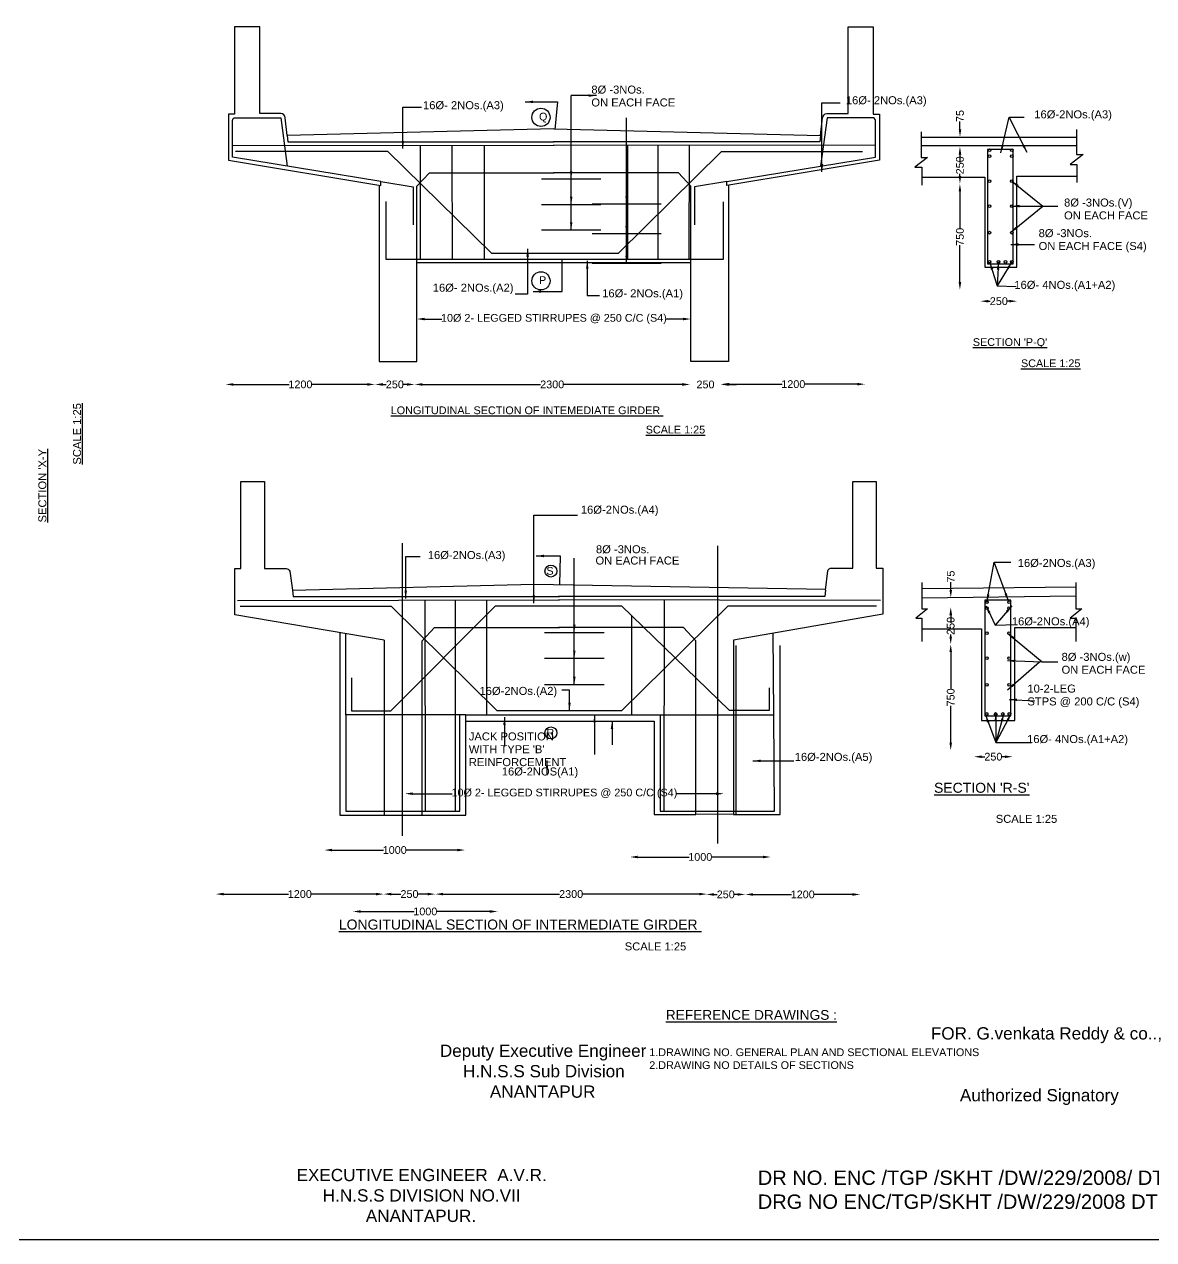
# Model space of a CAD drawing. Header units: millimetres. Extents: x 5124 to 2394554, y 2311 to 44316846.
# Drawn here: x 2386802 to 2391914, y 44308470 to 44313972 of the extents above; entities that cross this region are included whole.
import ezdxf

# ---------------------------------------------------------------- set-up
doc = ezdxf.new("R2010")
doc.units = ezdxf.units.MM
doc.header["$MEASUREMENT"] = 0
for name, color, linetype in [('DIMENSIONS', 7, 'Continuous'), ('DRAWING', 2, 'Continuous'), ('TEXT', 7, 'Continuous')]:
    doc.layers.add(name, color=color, linetype=linetype)
doc.styles.get("Standard").update_dxf_attribs({"font": 'arial.ttf', "height": 35})
doc.dimstyles.get("Standard").update_dxf_attribs({"dimtxt": 35, "dimasz": 35, "dimexe": 0.18, "dimexo": 0.0625, "dimgap": 0.09, "dimtad": 0, "dimdec": 0, "dimzin": 0, "dimdsep": 46, "dimtxsty": 'Standard', "dimcen": 0.09, "dimse1": 1, "dimse2": 1, "dimadec": 0, "dimazin": 0, "dimtfac": 1, "dimtdec": 0, "dimtofl": 0, "dimtmove": 0, "dimatfit": 3, "dimfxl": 1, "dimtolj": 1, "dimtzin": 0, "dimarcsym": 0})

# ---------------------------------------------------------------- blocks, each defined once
blk = doc.blocks.new('*D53')
at = {"layer": 'Defpoints', "color": 0, "transparency": 16777216}
for p in [(2391130.9, 44312721.3), (2391295.5, 44312721.3), (2391295.5, 44312718.7)]:
    blk.add_point(p, dxfattribs=at)
at = {"layer": 'TEXT', "color": 0, "lineweight": -2, "transparency": 16777216}
for p, q in [((2391165.9, 44312718.7), (2391174.2, 44312718.7)), ((2391260.5, 44312718.7), (2391252.2, 44312718.7))]:
    blk.add_line(p, q, dxfattribs=at)
at = {"layer": 'TEXT', "color": 0, "transparency": 16777216}
for points in [[(2391165.9, 44312724.6), (2391165.9, 44312712.9), (2391130.9, 44312718.7)], [(2391260.5, 44312724.6), (2391260.5, 44312712.9), (2391295.5, 44312718.7)]]:
    blk.add_solid(points, dxfattribs=at)
at = {"layer": 'TEXT', "color": 0, "transparency": 16777216, "insert": (2391213.2, 44312718.7), "char_height": 35, "attachment_point": 5}
blk.add_mtext('\\A1;250', dxfattribs=at)
blk = doc.blocks.new('*D80')
at = {"layer": 'Defpoints', "color": 0, "transparency": 16777216}
for p in [(2391016.6, 44313461.9), (2391016.6, 44313417.2), (2391037.4, 44313417.2)]:
    blk.add_point(p, dxfattribs=at)
at = {"layer": 'TEXT', "color": 0, "lineweight": -2, "transparency": 16777216}
for p, q in [((2391037.4, 44313496.9), (2391037.4, 44313531.9)), ((2391037.4, 44313382.2), (2391037.4, 44313347.2))]:
    blk.add_line(p, q, dxfattribs=at)
at = {"layer": 'TEXT', "color": 0, "transparency": 16777216}
for points in [[(2391031.6, 44313496.9), (2391043.2, 44313496.9), (2391037.4, 44313461.9)], [(2391031.6, 44313382.2), (2391043.2, 44313382.2), (2391037.4, 44313417.2)]]:
    blk.add_solid(points, dxfattribs=at)
at = {"layer": 'TEXT', "color": 0, "transparency": 16777216, "insert": (2391037.4, 44313557.1), "char_height": 35, "attachment_point": 5, "rotation": 90}
blk.add_mtext('\\A1;75', dxfattribs=at)
blk = doc.blocks.new('*D81')
at = {"layer": 'Defpoints', "color": 0, "transparency": 16777216}
for p in [(2391037.4, 44313417.2), (2391030.7, 44313250.5), (2391037.1, 44313250.5)]:
    blk.add_point(p, dxfattribs=at)
at = {"layer": 'TEXT', "color": 0, "lineweight": -2, "transparency": 16777216}
for p, q in [((2391037.1, 44313382.2), (2391037.1, 44313372.9)), ((2391037.1, 44313285.5), (2391037.1, 44313294.9))]:
    blk.add_line(p, q, dxfattribs=at)
at = {"layer": 'TEXT', "color": 0, "transparency": 16777216}
for points in [[(2391031.3, 44313382.2), (2391042.9, 44313382.2), (2391037.1, 44313417.2)], [(2391031.3, 44313285.5), (2391042.9, 44313285.5), (2391037.1, 44313250.5)]]:
    blk.add_solid(points, dxfattribs=at)
at = {"layer": 'TEXT', "color": 0, "transparency": 16777216, "insert": (2391037.1, 44313333.9), "char_height": 35, "attachment_point": 5, "rotation": 90}
blk.add_mtext('\\A1;250', dxfattribs=at)
blk = doc.blocks.new('*D54')
at = {"layer": 'Defpoints', "color": 0, "transparency": 16777216}
for p in [(2391037.1, 44313250.5), (2391037.1, 44312770), (2391037.1, 44312770)]:
    blk.add_point(p, dxfattribs=at)
at = {"layer": 'TEXT', "color": 0, "lineweight": -2, "transparency": 16777216}
for p, q in [((2391037.1, 44313215.5), (2391037.1, 44313048.8)), ((2391037.1, 44312805), (2391037.1, 44312971.7))]:
    blk.add_line(p, q, dxfattribs=at)
at = {"layer": 'TEXT', "color": 0, "transparency": 16777216}
for points in [[(2391031.3, 44313215.5), (2391042.9, 44313215.5), (2391037.1, 44313250.5)], [(2391031.3, 44312805), (2391042.9, 44312805), (2391037.1, 44312770)]]:
    blk.add_solid(points, dxfattribs=at)
at = {"layer": 'TEXT', "color": 0, "transparency": 16777216, "insert": (2391037.1, 44313010.3), "char_height": 35, "attachment_point": 5, "rotation": 90}
blk.add_mtext('\\A1;750', dxfattribs=at)
blk = doc.blocks.new('*D82')
at = {"layer": 'Defpoints', "color": 0, "transparency": 16777216}
for p in [(2388579.3, 44312638), (2389818.9, 44312638), (2389818.9, 44312638)]:
    blk.add_point(p, dxfattribs=at)
at = {"layer": 'TEXT', "color": 0, "lineweight": -2, "transparency": 16777216}
for p, q in [((2388614.3, 44312638), (2388691.3, 44312638)), ((2389783.9, 44312638), (2389706.8, 44312638))]:
    blk.add_line(p, q, dxfattribs=at)
at = {"layer": 'TEXT', "color": 0, "transparency": 16777216}
for points in [[(2388614.3, 44312643.8), (2388614.3, 44312632.1), (2388579.3, 44312638)], [(2389783.9, 44312643.8), (2389783.9, 44312632.1), (2389818.9, 44312638)]]:
    blk.add_solid(points, dxfattribs=at)
at = {"layer": 'TEXT', "color": 0, "transparency": 16777216, "insert": (2389199.1, 44312638), "char_height": 35, "attachment_point": 5}
blk.add_mtext('\\A1;10Ø 2- LEGGED STIRRUPES @ 250 C/C (S4)', dxfattribs=at)
blk = doc.blocks.new('*D55')
at = {"layer": 'Defpoints', "color": 0, "transparency": 16777216}
for p in [(2390974.9, 44311376.7), (2390974.9, 44311332), (2390995.7, 44311332)]:
    blk.add_point(p, dxfattribs=at)
at = {"layer": 'TEXT', "color": 0, "lineweight": -2, "transparency": 16777216}
for p, q in [((2390995.7, 44311411.7), (2390995.7, 44311446.7)), ((2390995.7, 44311297), (2390995.7, 44311262))]:
    blk.add_line(p, q, dxfattribs=at)
at = {"layer": 'TEXT', "color": 0, "transparency": 16777216}
for points in [[(2390989.9, 44311411.7), (2391001.6, 44311411.7), (2390995.7, 44311376.7)], [(2390989.9, 44311297), (2391001.6, 44311297), (2390995.7, 44311332)]]:
    blk.add_solid(points, dxfattribs=at)
at = {"layer": 'TEXT', "color": 0, "transparency": 16777216, "insert": (2390995.7, 44311471.8), "char_height": 35, "attachment_point": 5, "rotation": 90}
blk.add_mtext('\\A1;75', dxfattribs=at)
blk = doc.blocks.new('*D56')
at = {"layer": 'Defpoints', "color": 0, "transparency": 16777216}
for p in [(2390995.7, 44311332), (2390989.1, 44311165.3), (2390995.4, 44311165.3)]:
    blk.add_point(p, dxfattribs=at)
at = {"layer": 'TEXT', "color": 0, "lineweight": -2, "transparency": 16777216}
for p, q in [((2390995.4, 44311297), (2390995.4, 44311287.6)), ((2390995.4, 44311200.3), (2390995.4, 44311209.6))]:
    blk.add_line(p, q, dxfattribs=at)
at = {"layer": 'TEXT', "color": 0, "transparency": 16777216}
for points in [[(2390989.6, 44311297), (2391001.3, 44311297), (2390995.4, 44311332)], [(2390989.6, 44311200.3), (2391001.3, 44311200.3), (2390995.4, 44311165.3)]]:
    blk.add_solid(points, dxfattribs=at)
at = {"layer": 'TEXT', "color": 0, "transparency": 16777216, "insert": (2390995.4, 44311248.6), "char_height": 35, "attachment_point": 5, "rotation": 90}
blk.add_mtext('\\A1;250', dxfattribs=at)
blk = doc.blocks.new('*D57')
at = {"layer": 'Defpoints', "color": 0, "transparency": 16777216}
for p in [(2390995.4, 44311165.3), (2390995.4, 44310684.8), (2390995.4, 44310684.8)]:
    blk.add_point(p, dxfattribs=at)
at = {"layer": 'TEXT', "color": 0, "lineweight": -2, "transparency": 16777216}
for p, q in [((2390995.4, 44311130.3), (2390995.4, 44310963.6)), ((2390995.4, 44310719.8), (2390995.4, 44310886.5))]:
    blk.add_line(p, q, dxfattribs=at)
at = {"layer": 'TEXT', "color": 0, "transparency": 16777216}
for points in [[(2390989.6, 44311130.3), (2391001.3, 44311130.3), (2390995.4, 44311165.3)], [(2390989.6, 44310719.8), (2391001.3, 44310719.8), (2390995.4, 44310684.8)]]:
    blk.add_solid(points, dxfattribs=at)
at = {"layer": 'TEXT', "color": 0, "transparency": 16777216, "insert": (2390995.4, 44310925), "char_height": 35, "attachment_point": 5, "rotation": 90}
blk.add_mtext('\\A1;750', dxfattribs=at)
blk = doc.blocks.new('*D58')
at = {"layer": 'Defpoints', "color": 0, "transparency": 16777216}
for p in [(2388525.1, 44310489), (2389968.4, 44310489), (2389968.4, 44310489)]:
    blk.add_point(p, dxfattribs=at)
at = {"layer": 'TEXT', "color": 0, "lineweight": -2, "transparency": 16777216}
for p, q in [((2388560.1, 44310489), (2388739, 44310489)), ((2389933.4, 44310489), (2389754.5, 44310489))]:
    blk.add_line(p, q, dxfattribs=at)
at = {"layer": 'TEXT', "color": 0, "transparency": 16777216}
for points in [[(2388560.1, 44310494.9), (2388560.1, 44310483.2), (2388525.1, 44310489)], [(2389933.4, 44310494.9), (2389933.4, 44310483.2), (2389968.4, 44310489)]]:
    blk.add_solid(points, dxfattribs=at)
at = {"layer": 'TEXT', "color": 0, "transparency": 16777216, "insert": (2389246.7, 44310489), "char_height": 35, "attachment_point": 5}
blk.add_mtext('\\A1;10Ø 2- LEGGED STIRRUPES @ 250 C/C (S4)', dxfattribs=at)
blk = doc.blocks.new('*D59')
at = {"layer": 'Defpoints', "color": 0, "transparency": 16777216}
for p in [(2388290, 44309933), (2388944, 44309955.6), (2388944, 44309933)]:
    blk.add_point(p, dxfattribs=at)
at = {"layer": 'TEXT', "color": 0, "lineweight": -2, "transparency": 16777216}
for p, q in [((2388325, 44309955.6), (2388566.4, 44309955.6)), ((2388909, 44309955.6), (2388667.7, 44309955.6))]:
    blk.add_line(p, q, dxfattribs=at)
at = {"layer": 'TEXT', "color": 0, "transparency": 16777216}
for points in [[(2388325, 44309961.4), (2388325, 44309949.7), (2388290, 44309955.6)], [(2388909, 44309961.4), (2388909, 44309949.7), (2388944, 44309955.6)]]:
    blk.add_solid(points, dxfattribs=at)
at = {"layer": 'TEXT', "color": 0, "transparency": 16777216, "insert": (2388617, 44309955.6), "char_height": 35, "attachment_point": 5}
blk.add_mtext('\\A1;1000', dxfattribs=at)
blk = doc.blocks.new('*D60')
at = {"layer": 'Defpoints', "color": 0, "transparency": 16777216}
for p in [(2388159.9, 44310224.3), (2388796.9, 44310233.8), (2388796.9, 44310224.3)]:
    blk.add_point(p, dxfattribs=at)
at = {"layer": 'TEXT', "color": 0, "lineweight": -2, "transparency": 16777216}
for p, q in [((2388194.9, 44310233.8), (2388427.7, 44310233.8)), ((2388761.9, 44310233.8), (2388529, 44310233.8))]:
    blk.add_line(p, q, dxfattribs=at)
at = {"layer": 'TEXT', "color": 0, "transparency": 16777216}
for points in [[(2388194.9, 44310239.6), (2388194.9, 44310227.9), (2388159.9, 44310233.8)], [(2388761.9, 44310239.6), (2388761.9, 44310227.9), (2388796.9, 44310233.8)]]:
    blk.add_solid(points, dxfattribs=at)
at = {"layer": 'TEXT', "color": 0, "transparency": 16777216, "insert": (2388478.4, 44310233.8), "char_height": 35, "attachment_point": 5}
blk.add_mtext('\\A1;1000', dxfattribs=at)
blk = doc.blocks.new('*D61')
at = {"layer": 'Defpoints', "color": 0, "transparency": 16777216}
for p in [(2387669.1, 44310017.8), (2388428.3, 44310034.4), (2388428.3, 44310017.8)]:
    blk.add_point(p, dxfattribs=at)
at = {"layer": 'TEXT', "color": 0, "lineweight": -2, "transparency": 16777216}
for p, q in [((2387704.1, 44310034.4), (2387998.1, 44310034.4)), ((2388393.3, 44310034.4), (2388099.4, 44310034.4))]:
    blk.add_line(p, q, dxfattribs=at)
at = {"layer": 'TEXT', "color": 0, "transparency": 16777216}
for points in [[(2387704.1, 44310040.3), (2387704.1, 44310028.6), (2387669.1, 44310034.4)], [(2388393.3, 44310040.3), (2388393.3, 44310028.6), (2388428.3, 44310034.4)]]:
    blk.add_solid(points, dxfattribs=at)
at = {"layer": 'TEXT', "color": 0, "transparency": 16777216, "insert": (2388048.7, 44310034.4), "char_height": 35, "attachment_point": 5}
blk.add_mtext('\\A1;1200', dxfattribs=at)
blk = doc.blocks.new('*D62')
at = {"layer": 'Defpoints', "color": 0, "transparency": 16777216}
for p in [(2388428.3, 44310034.4), (2388662.3, 44310034.4), (2388662.3, 44310034.4)]:
    blk.add_point(p, dxfattribs=at)
at = {"layer": 'TEXT', "color": 0, "lineweight": -2, "transparency": 16777216}
for p, q in [((2388463.3, 44310034.4), (2388506.3, 44310034.4)), ((2388627.3, 44310034.4), (2388584.3, 44310034.4))]:
    blk.add_line(p, q, dxfattribs=at)
at = {"layer": 'TEXT', "color": 0, "transparency": 16777216}
for points in [[(2388463.3, 44310040.3), (2388463.3, 44310028.6), (2388428.3, 44310034.4)], [(2388627.3, 44310040.3), (2388627.3, 44310028.6), (2388662.3, 44310034.4)]]:
    blk.add_solid(points, dxfattribs=at)
at = {"layer": 'TEXT', "color": 0, "transparency": 16777216, "insert": (2388545.3, 44310034.4), "char_height": 35, "attachment_point": 5}
blk.add_mtext('\\A1;250', dxfattribs=at)
blk = doc.blocks.new('*D63')
at = {"layer": 'Defpoints', "color": 0, "transparency": 16777216}
for p in [(2388662.3, 44310053.2), (2389891.9, 44310034.4), (2389891.9, 44310034.4)]:
    blk.add_point(p, dxfattribs=at)
at = {"layer": 'TEXT', "color": 0, "lineweight": -2, "transparency": 16777216}
for p, q in [((2388697.3, 44310034.4), (2389224.5, 44310034.4)), ((2389856.9, 44310034.4), (2389329.7, 44310034.4))]:
    blk.add_line(p, q, dxfattribs=at)
at = {"layer": 'TEXT', "color": 0, "transparency": 16777216}
for points in [[(2388697.3, 44310040.3), (2388697.3, 44310028.6), (2388662.3, 44310034.4)], [(2389856.9, 44310040.3), (2389856.9, 44310028.6), (2389891.9, 44310034.4)]]:
    blk.add_solid(points, dxfattribs=at)
at = {"layer": 'TEXT', "color": 0, "transparency": 16777216, "insert": (2389277.1, 44310034.4), "char_height": 35, "attachment_point": 5}
blk.add_mtext('\\A1;2300', dxfattribs=at)
blk = doc.blocks.new('*D64')
at = {"layer": 'Defpoints', "color": 0, "transparency": 16777216}
for p in [(2389888.6, 44310032.8), (2390065.3, 44310032.8), (2390065.3, 44310032.8)]:
    blk.add_point(p, dxfattribs=at)
at = {"layer": 'TEXT', "color": 0, "lineweight": -2, "transparency": 16777216}
for p, q in [((2389923.6, 44310032.8), (2389938, 44310032.8)), ((2390030.3, 44310032.8), (2390015.9, 44310032.8))]:
    blk.add_line(p, q, dxfattribs=at)
at = {"layer": 'TEXT', "color": 0, "transparency": 16777216}
for points in [[(2389923.6, 44310038.6), (2389923.6, 44310026.9), (2389888.6, 44310032.8)], [(2390030.3, 44310038.6), (2390030.3, 44310026.9), (2390065.3, 44310032.8)]]:
    blk.add_solid(points, dxfattribs=at)
at = {"layer": 'TEXT', "color": 0, "transparency": 16777216, "insert": (2389976.9, 44310032.8), "char_height": 35, "attachment_point": 5}
blk.add_mtext('\\A1;250', dxfattribs=at)
blk = doc.blocks.new('*D65')
at = {"layer": 'Defpoints', "color": 0, "transparency": 16777216}
for p in [(2390065.3, 44310032.8), (2390585.4, 44310032.8), (2390585.4, 44310032.8)]:
    blk.add_point(p, dxfattribs=at)
at = {"layer": 'TEXT', "color": 0, "lineweight": -2, "transparency": 16777216}
for p, q in [((2390100.3, 44310032.8), (2390274.7, 44310032.8)), ((2390550.4, 44310032.8), (2390376, 44310032.8))]:
    blk.add_line(p, q, dxfattribs=at)
at = {"layer": 'TEXT', "color": 0, "transparency": 16777216}
for points in [[(2390100.3, 44310038.6), (2390100.3, 44310026.9), (2390065.3, 44310032.8)], [(2390550.4, 44310038.6), (2390550.4, 44310026.9), (2390585.4, 44310032.8)]]:
    blk.add_solid(points, dxfattribs=at)
at = {"layer": 'TEXT', "color": 0, "transparency": 16777216, "insert": (2390325.4, 44310032.8), "char_height": 35, "attachment_point": 5}
blk.add_mtext('\\A1;1200', dxfattribs=at)
blk = doc.blocks.new('*D88')
at = {"layer": 'Defpoints', "color": 0, "transparency": 16777216}
for p in [(2391101.2, 44310655.4), (2391275.8, 44310656.4), (2391275.8, 44310656.4)]:
    blk.add_point(p, dxfattribs=at)
at = {"layer": 'TEXT', "color": 0, "lineweight": -2, "transparency": 16777216}
for p, q in [((2391136.2, 44310656.4), (2391149.5, 44310656.4)), ((2391240.8, 44310656.4), (2391227.5, 44310656.4))]:
    blk.add_line(p, q, dxfattribs=at)
at = {"layer": 'TEXT', "color": 0, "transparency": 16777216}
for points in [[(2391136.2, 44310662.2), (2391136.2, 44310650.5), (2391101.2, 44310656.4)], [(2391240.8, 44310662.2), (2391240.8, 44310650.5), (2391275.8, 44310656.4)]]:
    blk.add_solid(points, dxfattribs=at)
at = {"layer": 'TEXT', "color": 0, "transparency": 16777216, "insert": (2391188.5, 44310656.4), "char_height": 35, "attachment_point": 5}
blk.add_mtext('\\A1;250', dxfattribs=at)
blk = doc.blocks.new('*D89')
at = {"layer": 'Defpoints', "color": 0, "transparency": 16777216}
for p in [(2389543.2, 44310192.9), (2390180.3, 44310202.3), (2390180.3, 44310192.9)]:
    blk.add_point(p, dxfattribs=at)
at = {"layer": 'TEXT', "color": 0, "lineweight": -2, "transparency": 16777216}
for p, q in [((2389578.2, 44310202.3), (2389811.1, 44310202.3)), ((2390145.3, 44310202.3), (2389912.4, 44310202.3))]:
    blk.add_line(p, q, dxfattribs=at)
at = {"layer": 'TEXT', "color": 0, "transparency": 16777216}
for points in [[(2389578.2, 44310208.1), (2389578.2, 44310196.5), (2389543.2, 44310202.3)], [(2390145.3, 44310208.1), (2390145.3, 44310196.5), (2390180.3, 44310202.3)]]:
    blk.add_solid(points, dxfattribs=at)
at = {"layer": 'TEXT', "color": 0, "transparency": 16777216, "insert": (2389861.7, 44310202.3), "char_height": 35, "attachment_point": 5}
blk.add_mtext('\\A1;1000', dxfattribs=at)
blk = doc.blocks.new('*D92')
at = {"layer": 'Defpoints', "color": 0, "transparency": 16777216}
for p in [(2387713.4, 44312342.7), (2388389.7, 44312342.7), (2388389.7, 44312341.8)]:
    blk.add_point(p, dxfattribs=at)
at = {"layer": 'TEXT', "color": 0, "lineweight": -2, "transparency": 16777216}
for p, q in [((2387748.4, 44312341.8), (2388000.9, 44312341.8)), ((2388354.7, 44312341.8), (2388102.2, 44312341.8))]:
    blk.add_line(p, q, dxfattribs=at)
at = {"layer": 'TEXT', "color": 0, "transparency": 16777216}
for points in [[(2387748.4, 44312347.7), (2387748.4, 44312336), (2387713.4, 44312341.8)], [(2388354.7, 44312347.7), (2388354.7, 44312336), (2388389.7, 44312341.8)]]:
    blk.add_solid(points, dxfattribs=at)
at = {"layer": 'TEXT', "color": 0, "transparency": 16777216, "insert": (2388051.5, 44312341.8), "char_height": 35, "attachment_point": 5}
blk.add_mtext('\\A1;1200', dxfattribs=at)
blk = doc.blocks.new('*D93')
at = {"layer": 'Defpoints', "color": 0, "transparency": 16777216}
for p in [(2388389.7, 44312342.7), (2388568.3, 44312342.7), (2388568.3, 44312341.8)]:
    blk.add_point(p, dxfattribs=at)
at = {"layer": 'TEXT', "color": 0, "lineweight": -2, "transparency": 16777216}
for p, q in [((2388424.7, 44312341.8), (2388440, 44312341.8)), ((2388533.3, 44312341.8), (2388518, 44312341.8))]:
    blk.add_line(p, q, dxfattribs=at)
at = {"layer": 'TEXT', "color": 0, "transparency": 16777216}
for points in [[(2388424.7, 44312347.7), (2388424.7, 44312336), (2388389.7, 44312341.8)], [(2388533.3, 44312347.7), (2388533.3, 44312336), (2388568.3, 44312341.8)]]:
    blk.add_solid(points, dxfattribs=at)
at = {"layer": 'TEXT', "color": 0, "transparency": 16777216, "insert": (2388479, 44312341.8), "char_height": 35, "attachment_point": 5}
blk.add_mtext('\\A1;250', dxfattribs=at)
blk = doc.blocks.new('*D94')
at = {"layer": 'Defpoints', "color": 0, "transparency": 16777216}
for p in [(2388568.3, 44312342.7), (2389814.4, 44312342.7), (2389814.4, 44312341.8)]:
    blk.add_point(p, dxfattribs=at)
at = {"layer": 'TEXT', "color": 0, "lineweight": -2, "transparency": 16777216}
for p, q in [((2388603.3, 44312341.8), (2389138.8, 44312341.8)), ((2389779.4, 44312341.8), (2389244, 44312341.8))]:
    blk.add_line(p, q, dxfattribs=at)
at = {"layer": 'TEXT', "color": 0, "transparency": 16777216}
for points in [[(2388603.3, 44312347.7), (2388603.3, 44312336), (2388568.3, 44312341.8)], [(2389779.4, 44312347.7), (2389779.4, 44312336), (2389814.4, 44312341.8)]]:
    blk.add_solid(points, dxfattribs=at)
at = {"layer": 'TEXT', "color": 0, "transparency": 16777216, "insert": (2389191.4, 44312341.8), "char_height": 35, "attachment_point": 5}
blk.add_mtext('\\A1;2300', dxfattribs=at)
blk = doc.blocks.new('*D95')
at = {"layer": 'Defpoints', "color": 0, "transparency": 16777216}
for p in [(2389814.4, 44312341.8), (2389956.3, 44312341.8), (2389956.3, 44312341.5)]:
    blk.add_point(p, dxfattribs=at)
at = {"layer": 'TEXT', "color": 0, "lineweight": -2, "transparency": 16777216}
for p, q in [((2389779.4, 44312341.5), (2389744.4, 44312341.5)), ((2389991.3, 44312341.5), (2390026.3, 44312341.5))]:
    blk.add_line(p, q, dxfattribs=at)
at = {"layer": 'TEXT', "color": 0, "transparency": 16777216}
for points in [[(2389779.4, 44312347.3), (2389779.4, 44312335.6), (2389814.4, 44312341.5)], [(2389991.3, 44312347.3), (2389991.3, 44312335.6), (2389956.3, 44312341.5)]]:
    blk.add_solid(points, dxfattribs=at)
at = {"layer": 'TEXT', "color": 0, "transparency": 16777216, "insert": (2389885.3, 44312341.5), "char_height": 35, "attachment_point": 5}
blk.add_mtext('\\A1;250', dxfattribs=at)
blk = doc.blocks.new('*D96')
at = {"layer": 'Defpoints', "color": 0, "transparency": 16777216}
for p in [(2389957.8, 44312341.5), (2390607.8, 44312343.1), (2390607.8, 44312341.5)]:
    blk.add_point(p, dxfattribs=at)
at = {"layer": 'TEXT', "color": 0, "lineweight": -2, "transparency": 16777216}
for p, q in [((2389992.8, 44312343.1), (2390232.1, 44312343.1)), ((2390572.8, 44312343.1), (2390333.4, 44312343.1))]:
    blk.add_line(p, q, dxfattribs=at)
at = {"layer": 'TEXT', "color": 0, "transparency": 16777216}
for points in [[(2389992.8, 44312348.9), (2389992.8, 44312337.3), (2389957.8, 44312343.1)], [(2390572.8, 44312348.9), (2390572.8, 44312337.3), (2390607.8, 44312343.1)]]:
    blk.add_solid(points, dxfattribs=at)
at = {"layer": 'TEXT', "color": 0, "transparency": 16777216, "insert": (2390282.8, 44312343.1), "char_height": 35, "attachment_point": 5}
blk.add_mtext('\\A1;1200', dxfattribs=at)

msp = doc.modelspace()

# ---------------------------------------------------------------- linework, layer by layer
at = {"layer": 'DRAWING', "color": 0}
for points in [[(2389199.1, 44313498.4), (2387992.1, 44313469.6), (2387982.6, 44313549.5, 0.353561), (2387963.4, 44313568.3), (2387867.3, 44313568.3), (2387867.3, 44313960.5), (2387753.2, 44313960.5), (2387753.2, 44313565.8), (2387725.4, 44313565.8), (2387725.4, 44313356.7), (2388415.6, 44313242), (2388415.6, 44313260.4), (2387743.9, 44313370.1), (2387743.9, 44313536.6, -0.422769), (2387756.8, 44313549.1), (2387962.7, 44313549.1), (2387992.2, 44313329.5)], [(2389199.1, 44313498.4), (2390406, 44313469.6), (2390415.5, 44313549.5, -0.353561), (2390434.7, 44313568.3), (2390530.9, 44313568.3), (2390530.9, 44313960.5), (2390645, 44313960.5), (2390645, 44313565.8), (2390672.7, 44313565.8), (2390672.7, 44313356.7), (2389982.5, 44313242), (2389982.5, 44313260.4), (2390654.2, 44313370.1), (2390654.2, 44313536.6, 0.422769), (2390641.3, 44313549.1), (2390435.5, 44313549.1), (2390406, 44313329.5)], [(2388431.4, 44311184), (2387755.2, 44311298.2), (2387755.2, 44311508.2), (2387781.8, 44311508.2), (2387781.8, 44311901.7), (2387889.5, 44311901.7), (2387889.5, 44311508.1), (2387986.7, 44311508.1, -0.30042), (2388003.5, 44311497), (2388015.1, 44311410.3)], [(2390429, 44311410.3), (2390438.9, 44311497.3, -0.434027), (2390456.6, 44311510.4), (2390552.2, 44311510.4), (2390552.2, 44311903.1), (2390657.8, 44311903.1), (2390657.8, 44311510.4), (2390688.8, 44311510.4), (2390688.8, 44311301.8), (2390012.6, 44311184)]]:
    msp.add_lwpolyline(points, format="xyb", dxfattribs=at)
for points in [[(2390861.2, 44313486.1), (2390861.2, 44313369.7), (2390890.5, 44313369.7), (2390832.9, 44313326), (2390864, 44313326), (2390864, 44313244.5)], [(2391564.1, 44313496.2), (2391564.1, 44313382.4), (2391594.3, 44313382.4), (2391535.6, 44313337.3), (2391566.4, 44313337.3), (2391566.4, 44313256.1)], [(2387992.1, 44313469.6), (2387995.3, 44313440.9), (2389200.8, 44313440.9)], [(2390406, 44313469.6), (2390402.9, 44313440.9), (2389197.4, 44313440.9)], [(2390861.2, 44313461.9), (2391564.1, 44313461.9)], [(2387743.9, 44313423), (2389200.8, 44313425.3)], [(2387758, 44313397.6), (2388446, 44313397.6), (2388916, 44312935.5), (2389490.9, 44312935.5), (2389957.6, 44313397.1), (2390596.2, 44313397.1)], [(2388595.4, 44312909.4), (2388594.6, 44313424.3)], [(2388739.6, 44312909.4), (2388738.8, 44313424.5)], [(2388882.9, 44313424.8), (2388882.9, 44312909.4)], [(2390654.2, 44313423), (2389197.4, 44313425.3)], [(2389533, 44312909.4), (2389533.8, 44313424.7)], [(2389670.3, 44313424.5), (2389670.3, 44312909.4)], [(2389811.6, 44312909.4), (2389812.4, 44313424.3)], [(2390861.2, 44313423.5), (2391564.1, 44313423.5)], [(2391162.4, 44313405.7), (2391162.4, 44312888.3), (2391278.6, 44312888.3), (2391278.6, 44313405.3), (2391162.4, 44313405.7)], [(2388408.5, 44313243.2), (2388408.5, 44312445.8), (2388579.3, 44312445.8), (2388579.3, 44313240), (2388635.3, 44313300), (2389200.8, 44313300)], [(2389143.2, 44313272.2), (2389411.5, 44313272.2)], [(2389989.7, 44313243.2), (2389989.7, 44312445.8), (2389818.9, 44312445.8), (2389818.9, 44313240), (2389762.9, 44313300), (2389197.4, 44313300)], [(2390864, 44313280.3), (2391149.6, 44313280.3), (2391149.6, 44312873.4), (2391294.7, 44312873.4), (2391294.7, 44313285.4), (2391566.4, 44313285.4)], [(2388415.6, 44313260.4), (2388562.1, 44313236.4), (2388562.1, 44313064.8)], [(2389982.5, 44313260.4), (2389836, 44313236.4), (2389836, 44313064.8)], [(2388438, 44313170.6), (2388438, 44312909.4), (2389966.2, 44312909.4), (2389966.2, 44313168.5)], [(2389143.2, 44313156.7), (2389411.5, 44313156.7)], [(2389371.6, 44313159), (2389684.1, 44313159)], [(2389143.2, 44313041.3), (2389411.5, 44313041.3)], [(2389371.6, 44313024.6), (2389684.1, 44313024.6)], [(2388579.3, 44312894.4), (2389818.9, 44312894.4)], [(2389371.6, 44312890.2), (2389684.1, 44312890.2)], [(2388514.2, 44310297.6), (2388514.2, 44311623.6)], [(2389940.9, 44310264.1), (2389940.9, 44311611.1)], [(2388015.1, 44311410.3), (2389110.3, 44311438), (2390429.5, 44311414.8)], [(2388015.1, 44311410.3), (2388018.2, 44311381.7), (2389223.7, 44311381.7)], [(2390429, 44311410.3), (2390425.8, 44311381.7), (2389220.3, 44311381.7)], [(2390864.3, 44311445.8), (2390864.3, 44311325.2), (2390891, 44311325.2), (2390837.6, 44311284.1), (2390864.3, 44311284.1), (2390864.3, 44311178.4)], [(2390864.3, 44311417.4), (2391562.5, 44311425.7)], [(2391562.5, 44311445.8), (2391562.5, 44311325.2), (2391589.2, 44311325.2), (2391535.9, 44311284.1), (2391562.5, 44311284.1), (2391562.5, 44311178.4)], [(2387766.9, 44311363.8), (2389223.7, 44311366)], [(2387778.9, 44311337.6), (2388462.5, 44311338.1), (2388940.2, 44310865.4), (2389505.9, 44310865.4), (2389988, 44311340.2), (2390659.7, 44311340.2)], [(2388282.1, 44311013.6), (2388282.1, 44310863.5), (2388461.5, 44310863.5), (2388934.9, 44311339.2), (2389505.4, 44311339.2), (2389992.6, 44310867.6), (2390174.7, 44310867.6)], [(2388617.7, 44310409.7), (2388616.2, 44311365.1)], [(2388752.3, 44311365.3), (2388752.3, 44310409.7)], [(2390677.2, 44311363.8), (2389220.3, 44311366)], [(2389698.3, 44310409.2), (2389699.8, 44311365.3)], [(2390864.3, 44311376.3), (2391562.5, 44311385.5)], [(2391149.9, 44311364.6), (2391149.9, 44310841.4), (2391267.8, 44310841.4), (2391267.8, 44311364.9), (2391149.9, 44311364.9)], [(2389550.1, 44311295.9), (2389550.1, 44310846.3)], [(2388431.4, 44311184), (2388431.4, 44310391.3), (2388602.2, 44310391.3), (2388602.2, 44311180.7), (2388658.2, 44311240.7), (2389223.7, 44311240.7)], [(2390012.6, 44311184), (2390012.6, 44310395.7), (2389841.8, 44310395.4), (2389841.8, 44311180.7), (2389785.8, 44311240.7), (2389220.3, 44311240.7)], [(2390864.3, 44311234.9), (2391134.5, 44311234.9), (2391134.5, 44310820.3), (2391285.9, 44310820.3), (2391285.9, 44311240.9), (2391562.5, 44311240.9)], [(2388229.4, 44311218.1), (2388229.4, 44310391.3), (2388800.2, 44310391.3), (2388800.2, 44310846.3), (2388257.8, 44310846.3), (2388256.9, 44311213.4)], [(2388800.2, 44310846.3), (2390195.4, 44310846.3), (2390192, 44311215.2)], [(2389156.4, 44311218.9), (2389426.6, 44311218.9)], [(2390012.6, 44310395), (2390223, 44310395), (2390223, 44311159.6)], [(2390024.3, 44310395), (2390024.3, 44311159.6)], [(2389156.4, 44311102), (2389426.6, 44311102)], [(2389156.4, 44310983.1), (2389426.6, 44310983.1)], [(2390174.7, 44310867.6), (2390174.7, 44310867.6), (2390174.7, 44310968.5)], [(2388257.8, 44310846.3), (2388257.8, 44310409.7), (2388772.5, 44310409.7), (2388772.5, 44310846.3)], [(2389680.8, 44310846.3), (2389680.8, 44310409.2), (2390198, 44310409.2), (2390195.4, 44310846.3)], [(2388800.2, 44310817.1), (2389652.7, 44310817.1), (2389652.7, 44310395), (2389841.8, 44310395)]]:
    msp.add_lwpolyline(points, dxfattribs=at)
for centre in [(2391171.5, 44313403), (2391171.5, 44313375.7), (2391272, 44313403), (2391272, 44313375.7), (2391171.5, 44313262.6), (2391272, 44313262.6), (2391171.5, 44313149.3), (2391272, 44313149.3), (2391171.5, 44313029.1), (2391272, 44313029.1), (2391171.5, 44312896.7), (2391211.2, 44312896.7), (2391243.3, 44312896.7), (2391272, 44312896.7), (2391159, 44311356.1), (2391259.6, 44311356.1), (2391159, 44311328.8), (2391259.6, 44311328.8), (2391159, 44311215.7), (2391259.6, 44311215.7), (2391159, 44311102.4), (2391259.6, 44311102.4), (2391159, 44310982.2), (2391259.6, 44310982.2), (2391159, 44310849.8), (2391198.8, 44310849.8), (2391230.9, 44310849.8), (2391259.6, 44310849.8)]:
    msp.add_circle(centre, 6.19, dxfattribs=at)
at = {"layer": 'TEXT', "color": 0}
msp.add_lwpolyline([(2381948.2, 44316846.2), (2394553.5, 44316846.2), (2394553.5, 44308469.7), (2381948.2, 44308469.7)], close=True, dxfattribs=at)
for points in [[(2391206.3, 44312788.3), (2391292.2, 44312784.9)], [(2388894.3, 44311365.5), (2388894.3, 44310846.3)]]:
    msp.add_lwpolyline(points, dxfattribs=at)
for centre, radius in [((2389140.3, 44313551), 41.2), ((2389140.3, 44312810.7), 41.2), ((2389185.8, 44311497), 27.2), ((2389185.8, 44310764.3), 27.2)]:
    msp.add_circle(centre, radius, dxfattribs=at)

# ---------------------------------------------------------------- texts
at = {"layer": 'DIMENSIONS', "color": 0}
msp.add_text('%%UREFERENCE DRAWINGS :', height=44.386, dxfattribs=at).set_placement((2389705.5, 44309465.2))
at = {"layer": 'TEXT', "color": 0}
for s, height, p in [('8Ø -3NOs.', 36.23, (2389368.6, 44313658.6)), ('16Ø- 2NOs.(A3)', 36.229, (2390520.8, 44313610.4)), ('16Ø- 2NOs.(A3)', 36.229, (2388606.5, 44313588)), ('ON EACH FACE ', 36.229, (2389368.6, 44313600.4)), ('Q', 35, (2389131.6, 44313537)), ('16Ø-2NOs.(A3)', 36.229, (2391373.7, 44313546.5)), ('8Ø -3NOs.(V)', 36.229, (2391508.6, 44313147.3)), ('ON EACH FACE ', 36.229, (2391508.6, 44313089.1)), ('8Ø -3NOs.', 36.23, (2391393.3, 44313008.6)), ('ON EACH FACE (S4)', 36.229, (2391393.3, 44312950.5)), ('P', 35, (2389131.6, 44312796.7)), ('16Ø- 2NOs.(A2)', 36.229, (2388650.6, 44312761.7)), ('16Ø- 2NOs.(A1)', 36.229, (2389417.8, 44312736.4)), ('16Ø- 4NOs.(A1+A2)', 36.229, (2391283.5, 44312774.6)), ("%%USECTION 'P-Q'", 35, (2391095.5, 44312516.1)), ('%%USCALE 1:25', 35, (2391313.5, 44312420.2)), ('%%ULONGITUDINAL SECTION OF INTEMEDIATE GIRDER ', 35, (2388460.3, 44312207.3)), ('%%USCALE 1:25', 35, (2389614.7, 44312119.8)), ('16Ø-2NOs.(A4)', 36.229, (2389321.2, 44311756.7)), ('8Ø -3NOs.', 36.23, (2389389.4, 44311577.5)), ('16Ø-2NOs.(A3)', 36.229, (2388628.1, 44311551.3)), ('ON EACH FACE ', 36.229, (2389387.3, 44311526.5)), ('S', 35, (2389165.2, 44311480.2)), ('16Ø-2NOs.(A3)', 36.229, (2391298.8, 44311515.6)), ('16Ø-2NOs.(A4)', 36.229, (2391272.2, 44311251.2)), ('8Ø -3NOs.(w)', 36.229, (2391497.2, 44311090.3)), ('ON EACH FACE', 36.229, (2391497.2, 44311032.1)), ('16Ø-2NOs.(A2)', 36.229, (2388862.3, 44310936.2)), ('10-2-LEG', 36.23, (2391342.6, 44310946.7)), ('STPS @ 200 C/C (S4)', 36.229, (2391342.6, 44310888.5)), ('JACK POSITION ', 36.229, (2388813.8, 44310730.2)), ('R', 35, (2389165.2, 44310747.5)), ('16Ø- 4NOs.(A1+A2)', 36.229, (2391341.1, 44310718.2)), ("WITH TYPE 'B'", 36.229, (2388813.8, 44310672)), ('REINFORCEMENT ', 36.229, (2388813.8, 44310613.8)), ('16Ø-2NOs.(A5)', 36.229, (2390289.2, 44310637.5)), ('16Ø-2NOS(A1)', 36.229, (2388963.2, 44310571.4)), ("%%USECTION 'R-S'", 45.286, (2390919.8, 44310493.1)), ('SCALE 1:25', 36.23, (2391199.3, 44310357)), ('%%ULONGITUDINAL SECTION OF INTERMEDIATE GIRDER ', 45.286, (2388225.6, 44309874)), ('SCALE 1:25', 36.23, (2389519.8, 44309779.4)), ('FOR. G.venkata Reddy & co..,', 55.483, (2390905.5, 44309376.1)), ('Authorized Signatory ', 55.483, (2391037.1, 44309096.2))]:
    msp.add_text(s, height=height, dxfattribs=at).set_placement(p)
for s, p in [('%%USCALE 1:25', (2387058.4, 44311978.9)), ("%%USECTION 'X-Y", (2386901.5, 44311716.9))]:
    msp.add_text(s, height=36.229, rotation=90, dxfattribs=at).set_placement(p)
at = {"layer": 'TEXT', "color": 0, "attachment_point": 1}
for s, insert, char_height, width in [('\\pi13.227;Deputy Executive Engineer  \\P\\pi117.87;H.N.S.S Sub Division  \\P\\pi239.72;ANANTAPUR ', (2388669.5, 44309352.9), 55.483, 956.489), ('1.DRAWING NO. GENERAL PLAN AND SECTIONAL ELEVATIONS \\P2.DRAWING NO DETAILS OF SECTIONS ', (2389630.7, 44309335.9), 35, 1639.578), ('\\pi10.767;EXECUTIVE ENGINEER  A.V.R. \\P\\pi129.38;H.N.S.S DIVISION NO.VII \\P\\pi324.29;ANANTAPUR.', (2388023.3, 44308790.3), 55.483, 1141.405), ('DR NO. ENC /TGP /SKHT /DW/229/2008/ DT 22-11-08 \\PDRG NO ENC/TGP/SKHT /DW/229/2008 DT 22-11-08', (2390121.8, 44308782.7), 65, 2667.816)]:
    msp.add_mtext(s, dxfattribs=dict(at, insert=insert, char_height=char_height, width=width))

# ---------------------------------------------------------------- dimensions: what is measured, and where the dimension line sits
at = {"layer": 'TEXT', "color": 0}
for base, p1, p2, picture, middle in [((2391037.4, 44313417.2), (2391016.6, 44313461.9), (2391016.6, 44313417.2), '*D80', (2391037.4, 44313557.1)), ((2390995.7, 44311332), (2390974.9, 44311376.7), (2390974.9, 44311332), '*D55', (2390995.7, 44311471.8))]:
    dim = msp.add_linear_dim(base=base, p1=p1, p2=p2, angle=90, text='75', dimstyle='Standard', dxfattribs=at)
    dim.commit()
    dim.dimension.update_dxf_attribs({"geometry": picture, "text_midpoint": middle, "dimtype": 160})
for base, p1, p2, text, picture, middle in [((2391037.1, 44313250.5), (2391037.4, 44313417.2), (2391030.7, 44313250.5), '250', '*D81', (2391037.1, 44313333.9)), ((2391037.1, 44312770), (2391037.1, 44313250.5), (2391037.1, 44312770), '750', '*D54', (2391037.1, 44313010.3)), ((2390995.4, 44311165.3), (2390995.7, 44311332), (2390989.1, 44311165.3), '250', '*D56', (2390995.4, 44311248.6)), ((2390995.4, 44310684.8), (2390995.4, 44311165.3), (2390995.4, 44310684.8), '750', '*D57', (2390995.4, 44310925))]:
    dim = msp.add_linear_dim(base=base, p1=p1, p2=p2, angle=90, text=text, dimstyle='Standard', dxfattribs=at)
    dim.commit()
    dim.dimension.update_dxf_attribs({"geometry": picture, "text_midpoint": middle})
for base, p1, p2, text, picture, middle in [((2389818.9, 44312638), (2388579.3, 44312638), (2389818.9, 44312638), '10Ø 2- LEGGED STIRRUPES @ 250 C/C (S4)', '*D82', (2389199.1, 44312638)), ((2391295.5, 44312718.7), (2391130.9, 44312721.3), (2391295.5, 44312721.3), '250', '*D53', (2391213.2, 44312718.7)), ((2388389.7, 44312341.8), (2387713.4, 44312342.7), (2388389.7, 44312342.7), '1200', '*D92', (2388051.5, 44312341.8)), ((2388568.3, 44312341.8), (2388389.7, 44312342.7), (2388568.3, 44312342.7), '250', '*D93', (2388479, 44312341.8)), ((2389814.4, 44312341.8), (2388568.3, 44312342.7), (2389814.4, 44312342.7), '2300', '*D94', (2389191.4, 44312341.8)), ((2389956.3, 44312341.5), (2389814.4, 44312341.8), (2389956.3, 44312341.8), '250', '*D95', (2389885.3, 44312341.5)), ((2390607.8, 44312343.1), (2389957.8, 44312341.5), (2390607.8, 44312341.5), '1200', '*D96', (2390282.8, 44312343.1)), ((2389968.4, 44310489), (2388525.1, 44310489), (2389968.4, 44310489), '10Ø 2- LEGGED STIRRUPES @ 250 C/C (S4)', '*D58', (2389246.7, 44310489)), ((2391275.8, 44310656.4), (2391101.2, 44310655.4), (2391275.8, 44310656.4), '250', '*D88', (2391188.5, 44310656.4)), ((2388796.9, 44310233.8), (2388159.9, 44310224.3), (2388796.9, 44310224.3), '1000', '*D60', (2388478.4, 44310233.8)), ((2390180.3, 44310202.3), (2389543.2, 44310192.9), (2390180.3, 44310192.9), '1000', '*D89', (2389861.7, 44310202.3)), ((2388428.3, 44310034.4), (2387669.1, 44310017.8), (2388428.3, 44310017.8), '1200', '*D61', (2388048.7, 44310034.4)), ((2388662.3, 44310034.4), (2388428.3, 44310034.4), (2388662.3, 44310034.4), '250', '*D62', (2388545.3, 44310034.4)), ((2389891.9, 44310034.4), (2388662.3, 44310053.2), (2389891.9, 44310034.4), '2300', '*D63', (2389277.1, 44310034.4)), ((2390065.3, 44310032.8), (2389888.6, 44310032.8), (2390065.3, 44310032.8), '250', '*D64', (2389976.9, 44310032.8)), ((2390585.4, 44310032.8), (2390065.3, 44310032.8), (2390585.4, 44310032.8), '1200', '*D65', (2390325.4, 44310032.8)), ((2388944, 44309955.6), (2388290, 44309933), (2388944, 44309933), '1000', '*D59', (2388617, 44309955.6))]:
    dim = msp.add_linear_dim(base=base, p1=p1, p2=p2, text=text, dimstyle='Standard', dxfattribs=at)
    dim.commit()
    dim.dimension.update_dxf_attribs({"geometry": picture, "text_midpoint": middle})

# ---------------------------------------------------------------- leaders
at = {"layer": 'DRAWING', "color": 0}
for points in [[(2389277.4, 44313041.3), (2389277.4, 44313650.5)], [(2389277.4, 44313272.2), (2389277.4, 44313554)], [(2389277.4, 44313156.7), (2389277.4, 44313549.1)], [(2389527.9, 44312890.2), (2389527.9, 44313549)], [(2389527.9, 44313159), (2389527.9, 44313487.2)], [(2389527.9, 44313024.6), (2389527.9, 44313481.5)], [(2389291.5, 44310983.1), (2389291.5, 44311555.1)], [(2389291.5, 44311218.9), (2389291.5, 44311398.3)], [(2389291.5, 44311102), (2389291.5, 44311317.8)]]:
    msp.add_leader(points, dimstyle='Standard', override={"dimgap": 0.09, "dimtad": 0}, dxfattribs=at)
at = {"layer": 'TEXT', "color": 0}
for points in [[(2389391.3, 44313649.6), (2389277.4, 44313649.6)], [(2388515.3, 44313409.5), (2388515.3, 44313597.8), (2388599.1, 44313597.8)], [(2389069.6, 44313621), (2389214.7, 44313621), (2389203.6, 44313496.2)], [(2390412.6, 44313304.5), (2390412.6, 44313617.1), (2390494.7, 44313617.1)], [(2391222.1, 44313390), (2391259.7, 44313552), (2391328.5, 44313552)], [(2391341.2, 44313391.4), (2391259.7, 44313552)], [(2391272, 44313262.6), (2391412.5, 44313149.4), (2391479.8, 44313149.4)], [(2391272, 44313149.3), (2391412.5, 44313149.4)], [(2391265.8, 44313029.1), (2391412.5, 44313149.4)], [(2389080.2, 44312956), (2389080.2, 44312750.5), (2389023.1, 44312750.5)], [(2391268.3, 44312975.7), (2391374.7, 44312975.7)], [(2389105.5, 44312762.4), (2389237.1, 44312762.4), (2389237.1, 44312909.4)], [(2389350, 44312900.9), (2389350, 44312745.2), (2389405.1, 44312745.2)], [(2391171.5, 44312896.7), (2391206.3, 44312788.3)], [(2391211.2, 44312896.7), (2391206.3, 44312788.3)], [(2391272, 44312896.7), (2391206.3, 44312788.3)], [(2389108.4, 44311352.1), (2389108.4, 44311750.5), (2389306.3, 44311750.5)], [(2388528.2, 44311373.3), (2388528.2, 44311563), (2388593.2, 44311563)], [(2389118.7, 44311565.2), (2389227.2, 44311565.2), (2389225, 44311436)], [(2391159, 44311356.1), (2391192.8, 44311537), (2391267.2, 44311537)], [(2391256.3, 44311361.4), (2391192.8, 44311537)], [(2391155.5, 44311339.6), (2391196.3, 44311252.4), (2391291.2, 44311255.6)], [(2391272.5, 44311339.6), (2391196.3, 44311252.4)], [(2391252.6, 44311216.1), (2391409.6, 44311085.6), (2391480.4, 44311085.6)], [(2391252.6, 44311091.4), (2391409.6, 44311085.6)], [(2391252.6, 44310958.6), (2391396.8, 44311086.1)], [(2389269.5, 44310865.4), (2389269.5, 44310958), (2389235, 44310958)], [(2391260.5, 44310916.1), (2391376, 44310909.1)], [(2389383, 44310846.3), (2389383, 44310666.1)], [(2391152.8, 44310845.4), (2391199, 44310720.8)], [(2391199, 44310852.6), (2391199, 44310720.8), (2391360.6, 44310720.8)], [(2391269.8, 44310852.6), (2391199, 44310720.8)], [(2391236.4, 44310852.6), (2391199, 44310720.8)], [(2388975.2, 44310834.9), (2388975.2, 44310703)], [(2389462.1, 44310817.1), (2389462.1, 44310710.4)], [(2389167.6, 44310638.9), (2389167.6, 44310573.4)], [(2390100, 44310637.5), (2390285.7, 44310637.5)]]:
    msp.add_leader(points, dimstyle='Standard', override={"dimgap": 0.09, "dimtad": 0}, dxfattribs=at)

doc.saveas('drawing.dxf')
